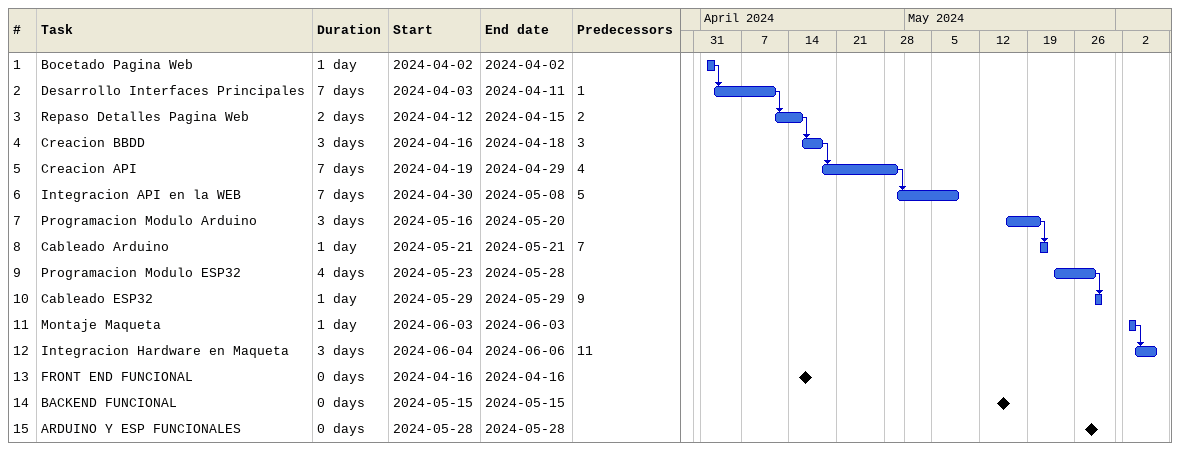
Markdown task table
| ID | Task | Duration | Start | Finish | Predecessors |
|---|---|---|---|---|---|
| 1 | Bocetado Pagina Web | 1d | 2024-04-02 | 2024-04-02 |  |
| 2 | Desarrollo Interfaces Principales | 7d | 2024-04-03 | 2024-04-11 | 1 |
| 3 | Repaso Detalles Pagina Web | 2d | 2024-04-12 | 2024-04-15 | 2 |
| 4 | Creacion BBDD | 3d | 2024-04-16 | 2024-04-18 | 3 |
| 5 | Creacion API | 7d | 2024-04-19 | 2024-04-29 | 4 |
| 6 | Integracion API en la WEB | 7d | 2024-04-30 | 2024-05-08 | 5 |
| 7 | Programacion Modulo Arduino | 3d | 2024-05-16 | 2024-05-20 |  |
| 8 | Cableado Arduino | 1d | 2024-05-21 | 2024-05-21 | 7 |
| 9 | Programacion Modulo ESP32 | 4d | 2024-05-23 | 2024-05-28 |  |
| 10 | Cableado ESP32 | 1d | 2024-05-29 | 2024-05-29 | 9 |
| 11 | Montaje Maqueta | 1d | 2024-06-03 | 2024-06-03 |  |
| 12 | Integracion Hardware en Maqueta | 3d | 2024-06-04 | 2024-06-06 | 11 |
| 13 | FRONT END FUNCIONAL | 0d | 2024-04-16 | 2024-04-16 |  |
| 14 | BACKEND FUNCIONAL | 0d | 2024-05-15 | 2024-05-15 |  |
| 15 | ARDUINO Y ESP FUNCIONALES | 0d | 2024-05-28 | 2024-05-28 |  |
